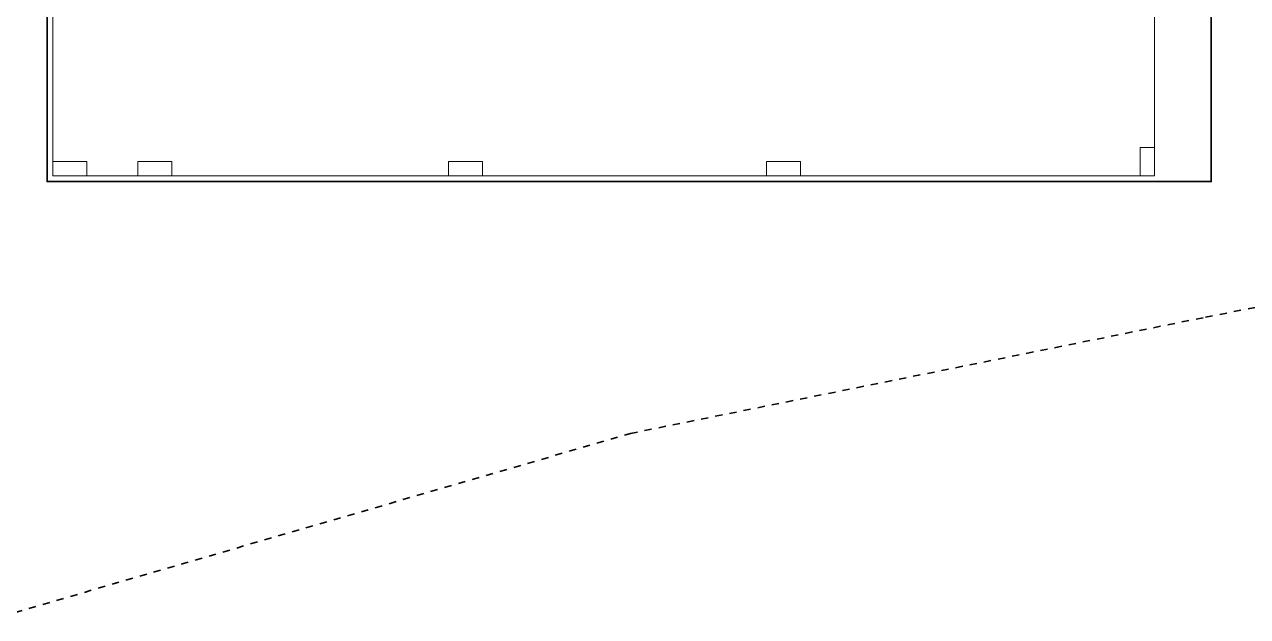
# Model space of a CAD drawing. Header units: millimetres. Extents: x 183280 to 521041, y -188189 to -122473.
# Drawn here: x 199714 to 221250, y -188189 to -177771 of the extents above; entities that cross this region are included whole.
import ezdxf

# ---------------------------------------------------------------- set-up
doc = ezdxf.new("R2010")
doc.units = ezdxf.units.MM
doc.header["$MEASUREMENT"] = 0
doc.linetypes.add('Dashed', pattern=[254, 127, -127])
for name, color, linetype, lineweight, true_color in [('A - Akset_Pen_No__8', 7, 'Continuous', 35, 0xa80f02), ('A - Bodrum -2 poliline_Pen_No__91', 171, 'Continuous', 13, 0xaaaaff), ('A - Themeli_Pen_No__25', 7, 'Continuous', 35, 0x40a5ff)]:
    doc.layers.add(name, color=color, linetype=linetype, lineweight=lineweight, true_color=true_color)
doc.layers.add('A - Shtyllat', color=7, linetype='Continuous')
doc.layers.add('A - Shtyllat_Pen_No__20', color=1, linetype='Continuous', lineweight=0)

# ---------------------------------------------------------------- blocks, each defined once
blk = doc.blocks.new('Column_54', base_point=(200511, -180310))
at = {"layer": 'A - Shtyllat_Pen_No__20', "color": 1, "linetype": 'Continuous', "lineweight": 0, "flags": 128}
blk.add_lwpolyline([(200211, -180185), (200211, -180435), (200811, -180435), (200811, -180185)], close=True, dxfattribs=at)
blk = doc.blocks.new('Column_55', base_point=(207481, -180310))
at = {"layer": 'A - Shtyllat_Pen_No__20', "color": 1, "linetype": 'Continuous', "lineweight": 0, "flags": 128}
blk.add_lwpolyline([(207781, -180185), (207181, -180185), (207181, -180435), (207781, -180435)], close=True, dxfattribs=at)
blk = doc.blocks.new('Column_56', base_point=(213081, -180310))
at = {"layer": 'A - Shtyllat_Pen_No__20', "color": 1, "linetype": 'Continuous', "lineweight": 0, "flags": 128}
blk.add_lwpolyline([(213381, -180185), (212781, -180185), (212781, -180435), (213381, -180435)], close=True, dxfattribs=at)
blk = doc.blocks.new('Column_57', base_point=(219486, -180185))
at = {"layer": 'A - Shtyllat_Pen_No__20', "color": 1, "linetype": 'Continuous', "lineweight": 0, "flags": 128}
blk.add_lwpolyline([(219361, -179935), (219361, -180435), (219611, -180435), (219611, -179935)], close=True, dxfattribs=at)
blk = doc.blocks.new('Column_58', base_point=(202011, -180310))
at = {"layer": 'A - Shtyllat_Pen_No__20', "color": 1, "linetype": 'Continuous', "lineweight": 0, "flags": 128}
blk.add_lwpolyline([(202311, -180185), (201711, -180185), (201711, -180435), (202311, -180435)], close=True, dxfattribs=at)

msp = doc.modelspace()

# ---------------------------------------------------------------- linework, layer by layer
at = {"layer": 'A - Akset_Pen_No__8', "color": 14, "linetype": 'Dashed', "lineweight": 35, "true_color": 0xa80f02}
msp.add_lwpolyline([(183280, -142551), (183825, -143968), (189271, -158150), (192910, -169043), (199305, -188189), (210384, -184968), (220511, -182922), (223565, -182324), (221656, -166322), (225292, -166081), (226423, -165989), (232136, -160416), (232136, -140716), (222072, -133982), (220064, -133847), (204903, -133103), (205184, -134443), (189009, -133151)], close=True, dxfattribs=at)
at = {"layer": 'A - Bodrum -2 poliline_Pen_No__91', "color": 161, "linetype": 'Continuous', "lineweight": 13, "true_color": 0xaaaaff}
msp.add_lwpolyline([(219611, -180435), (200211, -180435), (200211, -166316), (199061, -166316, -0.414214), (194811, -162066), (194811, -160266), (227461, -160266), (227461, -163116, -0.414229), (224511, -166066), (219611, -166066)], format="xyb", close=True, dxfattribs=at)
at = {"layer": 'A - Themeli_Pen_No__25', "color": 161, "linetype": 'Continuous', "lineweight": 35, "true_color": 0x40a5ff}
msp.add_lwpolyline([(194711, -160266), (194711, -162066, 0.414214), (199061, -166416), (200111, -166416), (200111, -180535), (220611, -180535), (220611, -166166), (224508, -166123, 0.414214), (227561, -163116), (227561, -160266)], format="xyb", close=True, dxfattribs=at)

# ---------------------------------------------------------------- block references
at = {"layer": 'A - Shtyllat', "color": 1, "lineweight": 0}
for name, p in [('Column_57', (219486, -180185)), ('Column_54', (200511, -180310)), ('Column_58', (202011, -180310)), ('Column_55', (207481, -180310)), ('Column_56', (213081, -180310))]:
    msp.add_blockref(name, p, dxfattribs=at)

doc.saveas('drawing.dxf')
